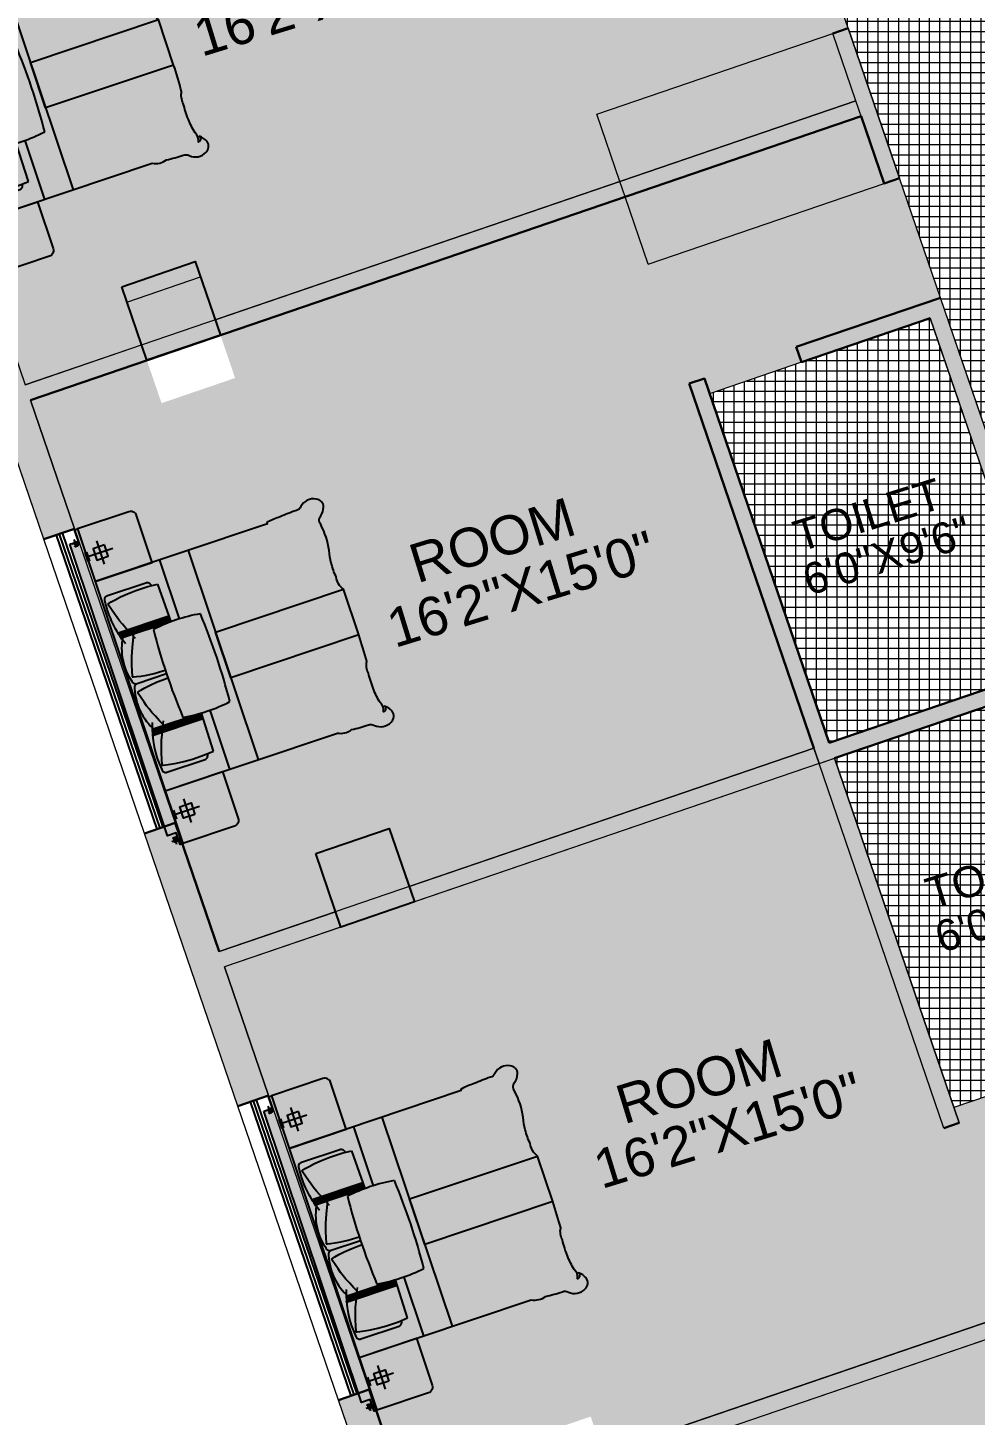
# Model space of a CAD drawing. Header units: inches. Extents: x -13956017 to 293115509, y -946740 to -305538.
# Drawn here: x 1214037.1 to 1214329.5, y -917549.4 to -917120.9 of the extents above; entities that cross this region are included whole.
import ezdxf

# ---------------------------------------------------------------- set-up
doc = ezdxf.new("R2010")
doc.units = ezdxf.units.IN
doc.header["$LTSCALE"] = 6
for name, color, linetype, lineweight in [('column', 240, 'Continuous', 25), ('fixtures', 135, 'Continuous', 13), ('floor hatch', 135, 'Continuous', 13), ('W', 250, 'Continuous', 5), ('wall', 7, 'Continuous', 30)]:
    doc.layers.add(name, color=color, linetype=linetype, lineweight=lineweight)
for name, color, linetype in [('FURNITURE', 7, 'Continuous'), ('WAL', 7, 'Continuous'), ('WID', 4, 'Continuous')]:
    doc.layers.add(name, color=color, linetype=linetype)
doc.styles.add('ARI', font='arial.ttf')
pattern_1 = [(0, (225125.152, -30674.727), (0, 3.175), []), (90, (225125.152, -30674.727), (-3.175, 2e-16), [])]

# ---------------------------------------------------------------- blocks, each defined once
blk = doc.blocks.new('-reading lamp')
at = {"layer": 'FURNITURE', "color": 8}
for p, q in [((-227, 0), (0, 0)), ((-121, 103), (-121, -103))]:
    blk.add_line(p, q, dxfattribs=at)
at = {"layer": 'FURNITURE'}
for p, q in [((-13, 39), (-13, -39)), ((0, 39), (0, -39))]:
    blk.add_line(p, q, dxfattribs=at)
blk.add_lwpolyline([(-171, -50), (-71, -50), (-71, 50), (-171, 50)], close=True, dxfattribs=at)
blk = doc.blocks.new('-LUCIFER_STRIPLIGHT')
at = {"color": 8}
for p, q in [((12, 20), (-11, 20)), ((-7, 28), (-7, 12)), ((-5, 7), (-5, 33)), ((-5, 7), (7, -5)), ((13, 13), (13, 27)), ((20, 28), (20, 51)), ((20, 12), (20, -11)), ((27, 13), (27, 27)), ((28, 20), (51, 20)), ((33, -5), (7, -5)), ((12, -7), (28, -7))]:
    blk.add_line(p, q, dxfattribs=at)
for p, q in [((-7, 33), (-7, 28)), ((-7, 33), (-6, 33)), ((-7, 33), (-1, 33)), ((-6, 28), (-7, 28)), ((-7, 12), (-7, 7)), ((-6, 12), (-7, 12)), ((-7, 7), (7, -7)), ((-6, 28), (-6, 12)), ((-1, 33), (-1, 10)), ((-1, 10), (10, -1)), ((29, 21), (29, 20)), ((29, 19), (29, 20)), ((7, -7), (12, -7)), ((10, -1), (33, -1)), ((12, -7), (12, -6)), ((28, -6), (12, -6)), ((28, -7), (28, -6)), ((28, -7), (33, -7)), ((33, -1), (33, -7))]:
    blk.add_line(p, q)
at = {"color": 1}
for p, q in [((13, 27), (-1, 27)), ((13, 13), (-1, 13)), ((13, 13), (13, -1)), ((25, 29), (15, 29)), ((27, 13), (27, -1)), ((29, 15), (29, 25))]:
    blk.add_line(p, q, dxfattribs=at)
blk.add_circle((20, 20), 12.5)
at = {"color": 8}
for radius in [1.72, 1.21]:
    blk.add_circle((20, 20), radius, dxfattribs=at)
at = {"color": 1}
for centre, start, end in [((15, 27), 90, 170.5743), ((25, 27), 9.4257, 90), ((27, 25), 0, 80.5743), ((27, 15), 279.4257, 0)]:
    blk.add_arc(centre, 2.01, start, end, dxfattribs=at)
blk = doc.blocks.new('A$C296918F2')
at = {"ltscale": 5, "true_color": 0xffffff}
h = blk.add_hatch(color=7, dxfattribs=at)
h.dxf.hatch_style = 1
h.paths.add_polyline_path([(271, -1178), (171, -1178), (171, -1078), (271, -1078)], flags=16)
edge = h.paths.add_edge_path(flags=16)
edge.add_line((221, -1025), (221, -1232))
edge = h.paths.add_edge_path(flags=16)
edge.add_line((327, -1128), (100, -1128))
edge = h.paths.add_edge_path(flags=16)
edge.add_line((100, -1089), (100, -1168))
edge = h.paths.add_edge_path(flags=16)
edge.add_line((113, -1089), (113, -1168))
edge = h.paths.add_edge_path(flags=17)
edge.add_line((48, -1341), (48, -1364))
edge = h.paths.add_edge_path(flags=17)
edge.add_line((40, -1333), (17, -1333))
edge = h.paths.add_edge_path(flags=17)
edge.add_line((48, -1325), (48, -1303))
edge = h.paths.add_edge_path(flags=17)
edge.add_line((56, -1333), (78, -1333))
edge = h.paths.add_edge_path(flags=17)
edge.add_arc((48, -1333), 12.5, 0, 360)
edge = h.paths.add_edge_path(flags=17)
edge.add_line((55, -1326), (55, -1312))
edge = h.paths.add_edge_path(flags=16)
edge.add_line((60, -1309), (72, -1321))
edge = h.paths.add_edge_path(flags=17)
edge.add_line((40, -1326), (40, -1312))
edge = h.paths.add_edge_path(flags=17)
edge.add_line((60, -1306), (75, -1321))
edge = h.paths.add_edge_path(flags=17)
edge.add_line((58, -1312), (69, -1323))
edge = h.paths.add_edge_path(flags=17)
edge.add_line((60, -1309), (35, -1309))
edge = h.paths.add_edge_path(flags=17)
edge.add_line((40, -1306), (56, -1306))
edge = h.paths.add_edge_path(flags=17)
edge.add_line((56, -1306), (60, -1306))
edge = h.paths.add_edge_path(flags=17)
edge.add_line((35, -1306), (40, -1306))
edge = h.paths.add_edge_path(flags=17)
edge.add_line((40, -1307), (56, -1307))
edge = h.paths.add_edge_path(flags=17)
edge.add_line((56, -1307), (56, -1306))
edge = h.paths.add_edge_path(flags=16)
edge.add_line((35, -1306), (35, -1307))
edge = h.paths.add_edge_path(flags=17)
edge.add_line((40, -1307), (40, -1306))
edge = h.paths.add_edge_path(flags=17)
edge.add_line((35, -1306), (35, -1312))
edge = h.paths.add_edge_path(flags=17)
edge.add_line((35, -1312), (58, -1312))
edge = h.paths.add_edge_path(flags=16)
edge.add_line((55, -1340), (40, -1340))
edge = h.paths.add_edge_path(flags=17)
edge.add_line((55, -1340), (69, -1340))
edge = h.paths.add_edge_path(flags=16)
edge.add_line((55, -1326), (40, -1326))
edge = h.paths.add_edge_path(flags=17)
edge.add_line((55, -1326), (69, -1326))
edge = h.paths.add_edge_path(flags=16)
edge.add_arc((53, -1340), 2.01, 270, 350.5743)
edge = h.paths.add_edge_path(flags=16)
edge.add_line((49, -1342), (48, -1342))
edge = h.paths.add_edge_path(flags=16)
edge.add_line((46, -1342), (48, -1342))
edge = h.paths.add_edge_path(flags=17)
edge.add_line((72, -1346), (72, -1321))
edge = h.paths.add_edge_path(flags=16)
edge.add_arc((48, -1333), 1.72, 0, 360)
edge = h.paths.add_edge_path(flags=16)
edge.add_arc((48, -1333), 1.21, 0, 360)
edge = h.paths.add_edge_path(flags=16)
edge.add_line((53, -1342), (42, -1342))
edge = h.paths.add_edge_path(flags=16)
edge.add_arc((42, -1340), 2.01, 189.4257, 270)
edge = h.paths.add_edge_path(flags=16)
edge.add_arc((41, -1338), 2.01, 180, 260.5743)
edge = h.paths.add_edge_path(flags=16)
edge.add_arc((41, -1328), 2.01, 99.4257, 180)
edge = h.paths.add_edge_path(flags=16)
edge.add_line((39, -1338), (39, -1328))
edge = h.paths.add_edge_path(flags=17)
edge.add_line((75, -1325), (75, -1341))
edge = h.paths.add_edge_path(flags=17)
edge.add_line((75, -1341), (75, -1346))
edge = h.paths.add_edge_path(flags=17)
edge.add_line((75, -1321), (75, -1325))
edge = h.paths.add_edge_path(flags=17)
edge.add_line((75, -1341), (74, -1341))
edge = h.paths.add_edge_path(flags=17)
edge.add_line((75, -1325), (74, -1325))
edge = h.paths.add_edge_path(flags=17)
edge.add_line((74, -1341), (74, -1325))
edge = h.paths.add_edge_path(flags=17)
edge.add_line((69, -1346), (75, -1346))
edge = h.paths.add_edge_path(flags=17)
edge.add_line((69, -1323), (69, -1346))
edge = h.paths.add_edge_path(flags=17)
edge.add_line((48, 1277), (48, 1300))
edge = h.paths.add_edge_path(flags=16)
edge.add_line((40, 1269), (17, 1269))
edge = h.paths.add_edge_path(flags=16)
edge.add_line((48, 1261), (48, 1238))
edge = h.paths.add_edge_path(flags=16)
edge.add_line((56, 1269), (78, 1269))
edge = h.paths.add_edge_path(flags=16)
edge.add_arc((48, 1269), 12.5, 0, 360)
edge = h.paths.add_edge_path(flags=16)
edge.add_line((55, 1262), (55, 1248))
edge = h.paths.add_edge_path(flags=0)
edge.add_line((60, 1245), (72, 1256))
edge = h.paths.add_edge_path(flags=16)
edge.add_line((40, 1262), (40, 1248))
edge = h.paths.add_edge_path(flags=16)
edge.add_line((60, 1242), (75, 1256))
edge = h.paths.add_edge_path(flags=16)
edge.add_line((58, 1248), (69, 1259))
edge = h.paths.add_edge_path(flags=16)
edge.add_line((60, 1245), (35, 1245))
edge = h.paths.add_edge_path(flags=16)
edge.add_line((40, 1242), (56, 1242))
edge = h.paths.add_edge_path(flags=16)
edge.add_line((56, 1242), (60, 1242))
edge = h.paths.add_edge_path(flags=16)
edge.add_line((35, 1242), (40, 1242))
edge = h.paths.add_edge_path(flags=16)
edge.add_line((40, 1243), (56, 1243))
edge = h.paths.add_edge_path(flags=16)
edge.add_line((56, 1243), (56, 1242))
edge = h.paths.add_edge_path(flags=16)
edge.add_line((35, 1242), (35, 1243))
edge = h.paths.add_edge_path(flags=16)
edge.add_line((40, 1243), (40, 1242))
edge = h.paths.add_edge_path(flags=16)
edge.add_line((35, 1242), (35, 1248))
edge = h.paths.add_edge_path(flags=16)
edge.add_line((35, 1248), (58, 1248))
edge = h.paths.add_edge_path(flags=0)
edge.add_line((55, 1276), (40, 1276))
edge = h.paths.add_edge_path(flags=17)
edge.add_line((55, 1276), (69, 1276))
edge = h.paths.add_edge_path(flags=0)
edge.add_line((55, 1262), (40, 1262))
edge = h.paths.add_edge_path(flags=16)
edge.add_line((55, 1262), (69, 1262))
edge = h.paths.add_edge_path(flags=0)
edge.add_arc((53, 1276), 2.01, 9.4257, 90)
edge = h.paths.add_edge_path(flags=0)
edge.add_line((49, 1278), (48, 1278))
edge = h.paths.add_edge_path(flags=0)
edge.add_line((46, 1278), (48, 1278))
edge = h.paths.add_edge_path(flags=17)
edge.add_line((72, 1282), (72, 1256))
edge = h.paths.add_edge_path(flags=16)
edge.add_arc((48, 1269), 1.72, 0, 360)
edge = h.paths.add_edge_path(flags=0)
edge.add_arc((48, 1269), 1.21, 0, 360)
edge = h.paths.add_edge_path(flags=0)
edge.add_line((53, 1278), (42, 1278))
edge = h.paths.add_edge_path(flags=0)
edge.add_arc((42, 1276), 2.01, 90, 170.5743)
edge = h.paths.add_edge_path(flags=0)
edge.add_arc((41, 1274), 2.01, 99.4257, 180)
edge = h.paths.add_edge_path(flags=0)
edge.add_arc((41, 1264), 2.01, 180, 260.5743)
edge = h.paths.add_edge_path(flags=0)
edge.add_line((39, 1274), (39, 1264))
edge = h.paths.add_edge_path(flags=16)
edge.add_line((75, 1261), (75, 1277))
edge = h.paths.add_edge_path(flags=17)
edge.add_line((75, 1277), (75, 1282))
edge = h.paths.add_edge_path(flags=16)
edge.add_line((75, 1256), (75, 1261))
edge = h.paths.add_edge_path(flags=17)
edge.add_line((75, 1277), (74, 1277))
edge = h.paths.add_edge_path(flags=16)
edge.add_line((75, 1261), (74, 1261))
edge = h.paths.add_edge_path(flags=17)
edge.add_line((74, 1277), (74, 1261))
edge = h.paths.add_edge_path(flags=17)
edge.add_line((69, 1282), (75, 1282))
edge = h.paths.add_edge_path(flags=16)
edge.add_line((69, 1259), (69, 1282))
edge = h.paths.add_edge_path(flags=17)
edge.add_line((550, -1374), (100, -1374))
edge.add_line((100, -1374), (100, -914))
edge.add_line((100, -914), (600, -914))
edge.add_line((600, -914), (600, -1324))
edge.add_arc((550, -1324), 50, 270, 360, ccw=False)
edge = h.paths.add_edge_path(flags=17)
edge.add_line((550, 1374), (100, 1374))
edge.add_line((100, 1374), (100, 914))
edge.add_line((100, 914), (600, 914))
edge.add_line((600, 914), (600, 1324))
edge.add_arc((550, 1324), 50, 0, 90)
h.paths.add_polyline_path([(271, 1178), (171, 1178), (171, 1078), (271, 1078)], flags=16)
edge = h.paths.add_edge_path(flags=16)
edge.add_line((221, 1025), (221, 1232))
edge = h.paths.add_edge_path(flags=17)
edge.add_line((327, 1128), (100, 1128))
edge = h.paths.add_edge_path(flags=17)
edge.add_line((100, 1089), (100, 1168))
edge = h.paths.add_edge_path(flags=16)
edge.add_line((113, 1089), (113, 1168))
h.paths.add_polyline_path([(2030, -199), (912, -199), (912, 199), (2030, 199)])
h.paths.add_polyline_path([(418, 0), (161, 0)], flags=16)
edge = h.paths.add_edge_path(flags=16)
edge.add_line((418, 0), (161, 0))
edge.add_arc((160, 32), 31.9, 180.2661, 271.5083, ccw=False)
edge.add_arc((600, 163), 490, 149.9273, 195.554, ccw=False)
edge = h.paths.add_edge_path(flags=16)
edge.add_line((418, 0), (161, 0))
edge.add_arc((161, -33), 32.8, 90, 180)
edge.add_arc((598, -164), 487, 164.4069, 210.15)
edge = h.paths.add_edge_path(flags=16)
edge.add_arc((600, 163), 490, 149.9273, 195.554, ccw=False)
edge.add_arc((600, 163), 490, 149.9273, 195.554)
edge = h.paths.add_edge_path(flags=0)
edge.add_arc((160, 32), 31.9, 180.2661, 271.5083)
edge.add_arc((160, 32), 31.9, 180.2661, 271.5083)
edge = h.paths.add_edge_path(flags=16)
edge.add_arc((598, -164), 487, 164.4069, 210.15)
edge.add_arc((598, -164), 487, 164.4069, 210.15, ccw=False)
edge = h.paths.add_edge_path(flags=0)
edge.add_arc((161, -33), 32.8, 90, 180)
edge.add_arc((161, -33), 32.8, 90, 180)
edge = h.paths.add_edge_path()
edge.add_line((0, 1274), (75, 1274))
edge.add_line((75, 1274), (75, 1374))
edge.add_line((75, 1374), (100, 1374))
edge.add_line((100, 1374), (100, -1374))
edge.add_line((100, -1374), (75, -1374))
edge.add_line((75, -1374), (75, -1274))
edge.add_line((75, -1274), (0, -1274))
edge.add_line((0, -1274), (0, 1274))
edge.add_line((588, -449), (145, -449))
edge.add_line((588, -399), (158, -399))
edge.add_line((588, 449), (145, 449))
edge.add_line((588, 399), (158, 399))
edge.add_line((398, -35), (418, -35))
edge.add_line((323, -38), (398, -35))
edge.add_line((260, -45), (323, -38))
edge.add_line((210, -52), (260, -45))
edge.add_line((174, -60), (210, -52))
edge.add_line((150, -65), (174, -60))
edge.add_line((141, -68), (150, -65))
edge.add_line((155, -119), (141, -68))
edge.add_line((167, -161), (155, -119))
edge.add_line((178, -197), (167, -161))
edge.add_line((189, -229), (178, -197))
edge.add_line((202, -263), (189, -229))
edge.add_line((219, -302), (202, -263))
edge.add_line((240, -350), (219, -302))
edge.add_line((268, -412), (240, -350))
edge.add_line((583, -730), (588, -399))
edge.add_line((502, -736), (583, -730))
edge.add_line((398, -737), (502, -736))
edge.add_line((323, -733), (398, -737))
edge.add_line((260, -727), (323, -733))
edge.add_line((210, -719), (260, -727))
edge.add_line((174, -712), (210, -719))
edge.add_line((150, -706), (174, -712))
edge.add_line((141, -704), (150, -706))
edge.add_arc((985, -643), 862, 159.7307, 186.4278)
edge.add_arc((161, -739), 32.8, 180, 270)
edge.add_line((161, -772), (495, -772))
edge.add_arc((495, -739), 32.8, 270, 360)
edge.add_line((528, -739), (528, -734))
edge.add_line((155, -653), (141, -704))
edge.add_line((167, -610), (155, -653))
edge.add_line((178, -574), (167, -610))
edge.add_line((189, -541), (178, -574))
edge.add_line((202, -507), (189, -541))
edge.add_line((219, -468), (202, -507))
edge.add_line((240, -420), (219, -468))
edge.add_line((268, -359), (240, -420))
edge.add_line((912, 914), (912, -914))
edge.add_line((662, -399), (662, -914))
edge.add_line((662, 914), (662, 399))
edge.add_arc((637, -993), 1392, 81.5398, 98.4602)
edge.add_arc((637, 993), 1392, 261.5398, 278.4602)
edge.add_arc((-4460, 0), 5316, 355.8592, 364.1408)
edge.add_arc((5734, 0), 5316, 175.8592, 184.1408)
edge.add_line((398, 34), (418, 34))
edge.add_line((323, 37), (398, 34))
edge.add_line((260, 44), (323, 37))
edge.add_line((210, 51), (260, 44))
edge.add_line((174, 59), (210, 51))
edge.add_line((150, 64), (174, 59))
edge.add_line((141, 67), (150, 64))
edge.add_line((155, 118), (141, 67))
edge.add_line((167, 161), (155, 118))
edge.add_line((178, 197), (167, 161))
edge.add_line((189, 229), (178, 197))
edge.add_line((202, 263), (189, 229))
edge.add_line((219, 302), (202, 263))
edge.add_line((240, 350), (219, 302))
edge.add_line((268, 412), (240, 350))
edge.add_line((583, 730), (588, 399))
edge.add_line((502, 736), (583, 730))
edge.add_line((398, 737), (502, 736))
edge.add_line((323, 733), (398, 737))
edge.add_line((260, 727), (323, 733))
edge.add_line((210, 719), (260, 727))
edge.add_line((174, 712), (210, 719))
edge.add_line((150, 706), (174, 712))
edge.add_line((141, 704), (150, 706))
edge.add_arc((985, 643), 862, 173.5722, 200.2693, ccw=False)
edge.add_arc((161, 739), 32.8, 90, 180, ccw=False)
edge.add_line((161, 772), (495, 772))
edge.add_arc((495, 739), 32.8, 0, 90, ccw=False)
edge.add_line((528, 739), (528, 734))
edge.add_line((155, 653), (141, 704))
edge.add_line((167, 610), (155, 653))
edge.add_line((178, 574), (167, 610))
edge.add_line((189, 541), (178, 574))
edge.add_line((202, 507), (189, 541))
edge.add_line((219, 468), (202, 507))
edge.add_line((240, 420), (219, 468))
edge.add_line((268, 359), (240, 420))
h = blk.add_hatch(color=7, dxfattribs=at)
h.dxf.hatch_style = 1
h.paths.add_polyline_path([(0, -1274), (75, -1274), (75, -1374), (100, -1374), (100, 1374), (75, 1374), (75, 1274), (75, 1261), (75, 1256), (60, 1242), (56, 1242), (40, 1242), (35, 1242), (35, 1243), (35, 1248), (40, 1248), (40, 1259, -0.245927), (35, 1269, -0.095639), (36, 1274), (0, 1274)])
h.paths.add_polyline_path([(40, 1242), (35, 1242), (35, 1243), (35, 1248), (40, 1248), (40, 1259, -0.245927), (35, 1269, -0.742678), (58, 1276), (69, 1276), (69, 1282), (75, 1282), (75, 1277), (75, 1261), (75, 1256), (60, 1242), (56, 1242)], flags=16)
h.paths.add_polyline_path([(40, 1276, -0.366811), (42, 1278), (53, 1278, -0.366811), (55, 1276)], flags=0)
h.paths.add_polyline_path([(46, 1269, -1), (49, 1269, -1)], flags=0)
h.paths.add_polyline_path([(46, 1269, -1), (49, 1269, -1)], flags=0)
h.paths.add_polyline_path([(56, -1306), (56, -1307), (48, -1307), (48, -1309), (60, -1309), (72, -1321), (72, -1333), (74, -1333), (74, -1325), (75, -1325), (75, -1321), (60, -1306)], flags=17)
h = blk.add_hatch(color=7, dxfattribs=at)
h.dxf.hatch_style = 1
edge = h.paths.add_edge_path()
edge.add_line((100, 914), (100, -914))
edge.add_line((100, -914), (1603, -914))
edge.add_line((1603, -914), (1662, -932))
edge.add_line((1662, -932), (1724, -925))
edge.add_line((1724, -925), (1867, -932))
edge.add_line((1867, -932), (1893, -937))
edge.add_line((1893, -937), (1957, -978))
edge.add_line((1957, -978), (2005, -984))
edge.add_line((2005, -984), (2054, -970))
edge.add_line((2054, -970), (2081, -949))
edge.add_line((2081, -949), (2094, -916))
edge.add_line((2094, -916), (2091, -887))
edge.add_line((2091, -887), (2045, -827))
edge.add_line((2045, -827), (2045, -854))
edge.add_line((2045, -854), (2022, -870))
edge.add_line((2022, -870), (2031, -829))
edge.add_line((2031, -829), (2019, -788))
edge.add_line((2019, -788), (2003, -665))
edge.add_line((2003, -665), (2005, -475))
edge.add_line((2005, -475), (2023, -427))
edge.add_line((2023, -427), (2030, 199))
edge.add_line((2030, 199), (2006, 255))
edge.add_line((2006, 255), (2003, 437))
edge.add_line((2003, 437), (2031, 662))
edge.add_line((2031, 662), (2019, 782))
edge.add_line((2019, 782), (2027, 819))
edge.add_line((2027, 819), (2091, 897))
edge.add_line((2091, 897), (2094, 917))
edge.add_arc((2013, 912), 81.2, 4.0471, 85.1643)
edge.add_arc((1997, 876), 119, 78.7256, 109.6321)
edge.add_arc((2094, 706), 313, 115.7719, 129.6792)
edge.add_line((1893, 947), (1867, 942))
edge.add_line((1867, 942), (1611, 927))
edge.add_line((1611, 927), (1603, 919))
edge.add_line((1603, 919), (1603, 914))
edge.add_line((1603, 914), (100, 914))
at = {"layer": 'FURNITURE', "extrusion": (-1.80093e-07, -1e-16, 1)}
h = blk.add_hatch(dxfattribs=at)
h.set_pattern_fill('ANSI31', color=8, scale=5, angle=-135, style=0)
h.set_pattern_definition([(270, (-4977075.929, 2662261.056), (-15.875, -5e-15), [])])
h.paths.add_polyline_path([(587, 449), (588, 399), (250, 399), (240, 420), (227, 449)])
edge = h.paths.add_edge_path()
edge.add_ellipse((985, 643), major_axis=(-219, 834), ratio=1, start_angle=88.2417, end_angle=91.6774, ccw=False)
edge.add_line((145, 449), (227, 449))
edge.add_line((227, 449), (240, 420))
edge.add_line((240, 420), (250, 399))
edge.add_line((250, 399), (158, 399))
h = blk.add_hatch(dxfattribs=at)
h.set_pattern_fill('ANSI31', color=8, scale=5, angle=-135, style=0)
h.set_pattern_definition([(90, (-4977075.929, 2663063.028), (-15.875, 7e-16), [])])
h.paths.add_polyline_path([(227, -449), (587, -449), (588, -399), (250, -399), (240, -420)])
edge = h.paths.add_edge_path()
edge.add_line((145, -449), (227, -449))
edge.add_line((227, -449), (240, -420))
edge.add_line((240, -420), (250, -399))
edge.add_line((250, -399), (158, -399))
edge.add_ellipse((985, -643), major_axis=(219, 834), ratio=1, start_angle=88.3226, end_angle=91.7583)
at = {"layer": 'FURNITURE', "color": 8, "ltscale": 200, "extrusion": (-1.80093e-07, -1e-16, 1)}
for p, q in [((662, 914, 0), (662, 399, 0)), ((912, 914, 0), (912, -914, 0)), ((588, 449, 0), (145, 449, 0)), ((588, 399, 0), (158, 399, 0)), ((588, -449, 0), (145, -449, 0)), ((588, -399, 0), (158, -399, 0)), ((662, -399, 0), (662, -914, 0))]:
    blk.add_line(p, q, dxfattribs=at)
at = {"layer": 'FURNITURE', "ltscale": 200, "extrusion": (-1.80093e-07, -1e-16, 1)}
for p, q in [((141, 704, 0), (150, 706, 0)), ((155, 653, 0), (141, 704, 0)), ((150, 706, 0), (174, 712, 0)), ((174, 712, 0), (210, 719, 0)), ((210, 719, 0), (260, 727, 0)), ((260, 727, 0), (323, 733, 0)), ((323, 733, 0), (398, 737, 0)), ((398, 737, 0), (502, 736, 0)), ((502, 736, 0), (583, 730, 0)), ((167, 610, 0), (155, 653, 0)), ((178, 574, 0), (167, 610, 0)), ((189, 541, 0), (178, 574, 0)), ((202, 507, 0), (189, 541, 0)), ((219, 468, 0), (202, 507, 0)), ((240, 420, 0), (219, 468, 0)), ((240, 350, 0), (219, 302, 0)), ((268, 359, 0), (240, 420, 0)), ((268, 412, 0), (240, 350, 0)), ((202, 263, 0), (189, 229, 0)), ((219, 302, 0), (202, 263, 0)), ((155, 118, 0), (141, 67, 0)), ((167, 161, 0), (155, 118, 0)), ((178, 197, 0), (167, 161, 0)), ((189, 229, 0), (178, 197, 0)), ((141, 67, 0), (150, 64, 0)), ((150, 64, 0), (174, 59, 0)), ((174, 59, 0), (210, 51, 0)), ((210, 51, 0), (260, 44, 0)), ((260, 44, 0), (323, 37, 0)), ((323, 37, 0), (398, 34, 0)), ((398, 34, 0), (418, 34, 0)), ((141, -68, 0), (150, -65, 0)), ((155, -119, 0), (141, -68, 0)), ((150, -65, 0), (174, -60, 0)), ((174, -60, 0), (210, -52, 0)), ((210, -52, 0), (260, -45, 0)), ((260, -45, 0), (323, -38, 0)), ((323, -38, 0), (398, -35, 0)), ((398, -35, 0), (418, -35, 0)), ((167, -161, 0), (155, -119, 0)), ((178, -197, 0), (167, -161, 0)), ((189, -229, 0), (178, -197, 0)), ((202, -263, 0), (189, -229, 0)), ((219, -302, 0), (202, -263, 0)), ((240, -350, 0), (219, -302, 0)), ((240, -420, 0), (219, -468, 0)), ((268, -412, 0), (240, -350, 0)), ((268, -359, 0), (240, -420, 0)), ((178, -574, 0), (167, -610, 0)), ((189, -541, 0), (178, -574, 0)), ((202, -507, 0), (189, -541, 0)), ((219, -468, 0), (202, -507, 0)), ((155, -653, 0), (141, -704, 0)), ((167, -610, 0), (155, -653, 0)), ((141, -704, 0), (150, -706, 0)), ((150, -706, 0), (174, -712, 0)), ((174, -712, 0), (210, -719, 0)), ((210, -719, 0), (260, -727, 0)), ((260, -727, 0), (323, -733, 0)), ((323, -733, 0), (398, -737, 0)), ((398, -737, 0), (502, -736, 0)), ((502, -736, 0), (583, -730, 0))]:
    blk.add_line(p, q, dxfattribs=at)
at = {"layer": 'FURNITURE'}
blk.add_lwpolyline([(0, 1274), (75, 1274), (75, 1374), (100, 1374), (100, -1374), (75, -1374), (75, -1274), (0, -1274), (0, 1274)], dxfattribs=at)
at = {"layer": 'FURNITURE', "extrusion": (-1.80093e-07, -1e-16, 1), "elevation": 0}
for points in [[(550, 1374), (100, 1374), (100, 914), (600, 914), (600, 1324, 0.414214)], [(550, -1374), (100, -1374), (100, -914), (600, -914), (600, -1324, -0.414214)]]:
    blk.add_lwpolyline(points, format="xyb", close=True, dxfattribs=at)
at = {"layer": 'FURNITURE', "ltscale": 200, "extrusion": (-1.80093e-07, -1e-16, 1), "elevation": 0}
for points in [[(100, -914), (1603, -914, 0.216938), (1724, -925, 0.026504), (1868, -932, -0.211134), (1914, -951, 0.329446), (2054, -970, 0.37589), (2091, -887, 0.123892), (2045, -827, -0.521995), (2022, -870, 0.253975), (2019, -788, -0.044393), (2003, -665, -0.041039), (2005, -526, -0.177463), (2023, -427, 0.009086), (2030, -199), (2030, 199, -0.983812), (2030, 199, -0.197743), (2005, 316, -0.046791), (2003, 437, -0.052911), (2019, 541, 0.09142), (2022, 767, -0.342539), (2045, 837, 0.123892), (2091, 897, 0.37589), (2054, 980, 0.329446), (1914, 961, -0.211134), (1868, 942, 0.026504), (1724, 935, 0.041557), (1614, 927, 0.750517), (1605, 914), (100, 914), (100, -914)], [(176, 344, -0.117018), (128, 739, -0.414214), (161, 772), (495, 772, -0.414214), (528, 739), (528, 734)], [(418, 0), (161, 0, -0.420578), (128, 32, -0.201756), (176, 408)], [(418, 0), (161, 0, 0.414214), (128, -33, 0.202285), (176, -408)], [(176, -344, 0.117018), (128, -739, 0.414214), (161, -772), (495, -772, 0.414214), (528, -739), (528, -734)]]:
    blk.add_lwpolyline(points, format="xyb", dxfattribs=at)
for points in [[(583, 730), (588, 399)], [(583, -730), (588, -399)]]:
    blk.add_lwpolyline(points, dxfattribs=at)
at = {"layer": 'FURNITURE', "color": 8, "ltscale": 200, "extrusion": (-1.80093e-07, -1e-16, 1), "elevation": 0}
blk.add_lwpolyline([(2030, -199), (912, -199), (912, 199), (2030, 199)], dxfattribs=at)
at = {"layer": 'FURNITURE', "ltscale": 200, "extrusion": (-1.80093e-07, -1e-16, 1)}
for centre, radius, start, end in [((5734, 0, 0), 5316, 175.8592, 184.1408), ((637, -993, 0), 1392, 81.5398, 98.4602), ((-4460, 0, 0), 5316, 355.8592, 4.1408), ((637, 993, 0), 1392, 261.5398, 278.4602)]:
    blk.add_arc(centre, radius, start, end, dxfattribs=at)
at = {"layer": 'FURNITURE', "rotation": 90.00000000000001}
blk.add_blockref('-LUCIFER_STRIPLIGHT', (68, 1249, 0), dxfattribs=at)
at = {"layer": 'FURNITURE', "extrusion": (-1.80093e-07, -1e-16, 1), "rotation": 180}
blk.add_blockref('-reading lamp', (100, 1128, 0), dxfattribs=at)
at = {"layer": 'FURNITURE', "extrusion": (-1.80093e-07, 1e-16, 1), "xscale": -1}
blk.add_blockref('-reading lamp', (100, -1128, 0), dxfattribs=at)
at = {"layer": 'FURNITURE', "xscale": -1, "rotation": 90}
blk.add_blockref('-LUCIFER_STRIPLIGHT', (68, -1313, 0), dxfattribs=at)

msp = doc.modelspace()

# ---------------------------------------------------------------- hatches: boundary and pattern name
at = {"layer": 'column', "ltscale": 10}
h = msp.add_hatch(color=256, dxfattribs=at)
h.dxf.hatch_style = 1
h.paths.add_polyline_path([(1214066.06, -917200.86), (1214088.77, -917193.09), (1214096.54, -917215.79), (1214073.83, -917223.56)])
h = msp.add_hatch(color=256, dxfattribs=at)
h.dxf.hatch_style = 1
h.paths.add_polyline_path([(1214125.95, -917375.89), (1214148.66, -917368.13), (1214156.42, -917390.83), (1214133.72, -917398.6)])
at = {"layer": 'fixtures', "ltscale": 5}
h = msp.add_hatch(dxfattribs=at)
h.set_pattern_fill('NET', color=254)
h.set_pattern_definition(pattern_1)
h.paths.add_polyline_path([(1214247.53, -917233.89), (1214315.65, -917210.59), (1214352.55, -917318.45), (1214284.43, -917341.75)])
h = msp.add_hatch(dxfattribs=at)
h.set_pattern_fill('NET', color=254)
h.set_pattern_definition(pattern_1)
h.paths.add_polyline_path([(1214322.95, -917454.35), (1214391.07, -917431.04), (1214354.17, -917323.18), (1214286.05, -917346.49)])
at = {"layer": 'floor hatch', "ltscale": 5}
h = msp.add_hatch(dxfattribs=at)
h.set_pattern_fill('NET', color=9, angle=90)
h.set_pattern_definition([(90, (225125.152, -30674.727), (-3.175, 2e-16), []), (180, (225125.152, -30674.727), (-4e-16, -3.175), [])])
h.paths.add_polyline_path([(1214176, -916786.98), (1214232.77, -916767.56), (1214477.82, -917483.8), (1214890.51, -917342.6), (1215231.92, -916766.37), (1215202.82, -916733.76), (1215290.08, -916809.46), (1214793.56, -917647.48), (1214665.09, -917602.57), (1214549.91, -917641.98), (1214543.76, -917624), (1214521.05, -917631.77), (1214527.2, -917649.75), (1214477.06, -917666.91)])
at = {"layer": 'W', "ltscale": 10}
h = msp.add_hatch(color=256, dxfattribs=at)
h.dxf.hatch_style = 1
h.paths.add_polyline_path([(1214469.08, -917458.25), (1214473.81, -917456.63), (1214480.94, -917477.45), (1214583.12, -917442.49), (1214584.74, -917447.22), (1214477.82, -917483.8)])
h.paths.add_polyline_path([(1214459.57, -917415), (1214499.31, -917401.41), (1214500.93, -917406.14), (1214456.46, -917421.35), (1214375.53, -917184.81), (1214420, -917169.6), (1214421.62, -917174.33), (1214382.46, -917187.73), (1214418.78, -917295.79), (1214486.91, -917272.48), (1214448.38, -917159.89), (1214453.12, -917158.27), (1214493.26, -917275.59), (1214420.4, -917300.52)])
h.paths.add_polyline_path([(1214488.52, -917277.21), (1214493.26, -917275.59), (1214534.04, -917394.81), (1214529.31, -917396.43)])
h.paths.add_polyline_path([(1214722.62, -917346.67), (1214727.35, -917345.05), (1214743.69, -917392.84), (1214607.45, -917439.45), (1214605.83, -917434.72), (1214737.34, -917389.72)])
h.paths.add_polyline_path([(1214216.31, -917565.87), (1214414.06, -917498.22), (1214420.93, -917519.12), (1214425.91, -917517.41), (1214410.05, -917471.06), (1214405.32, -917472.67), (1214412.44, -917493.49), (1214214.69, -917561.14)])
h.paths.add_polyline_path([(1214354.17, -917323.18), (1214358.9, -917321.56), (1214397.42, -917434.15), (1214352.95, -917449.37), (1214351.34, -917444.64), (1214391.07, -917431.04)])
h.paths.add_polyline_path([(1214281.32, -917348.1), (1214286.05, -917346.48), (1214324.57, -917459.08), (1214319.84, -917460.7)])
h.paths.add_polyline_path([(1214154.81, -917386.1), (1214279.7, -917343.37), (1214281.32, -917348.1), (1214156.42, -917390.83)])
h.paths.add_polyline_path([(1214275.91, -917224.18), (1214315.65, -917210.58), (1214352.55, -917318.45), (1214284.43, -917341.75), (1214245.91, -917229.16), (1214241.18, -917230.78), (1214281.32, -917348.1), (1214354.17, -917323.18), (1214358.87, -917321.47), (1214318.76, -917204.24), (1214274.29, -917219.45)])
h.paths.add_polyline_path([(1214360.95, -917580.86), (1214365.68, -917579.24), (1214404.2, -917691.83), (1214527.2, -917649.75), (1214528.82, -917654.48), (1214276.2, -917740.91), (1214274.58, -917736.18), (1214399.47, -917693.45)])
h.paths.add_polyline_path([(1214395.68, -917574.26), (1214435.42, -917560.66), (1214472.33, -917668.52), (1214477.06, -917666.91), (1214438.53, -917554.31), (1214394.07, -917569.53)])
h.paths.add_polyline_path([(1214549.91, -917641.98), (1214665.09, -917602.57), (1214672.97, -917605.34), (1214672.01, -917610.3), (1214665.08, -917607.87), (1214551.53, -917646.71)])
h.paths.add_polyline_path([(1214615.57, -917707.69), (1214620.48, -917708.64), (1214585.97, -917886.9), (1214581.06, -917885.95)])
h.paths.add_polyline_path([(1214709.21, -917623.34), (1214710.17, -917618.38), (1214754.39, -917633.75), (1214753.4, -917638.82), (1214734.97, -917632.36), (1214716.6, -917727.25), (1214795.97, -917742.62), (1214795.02, -917747.53), (1214715.65, -917732.16), (1214701.5, -917805.23), (1214780.87, -917820.6), (1214779.92, -917825.51), (1214700.55, -917810.14), (1214682.09, -917905.5), (1214677.06, -917904.53), (1214677.41, -917903.36), (1214695.64, -917809.17), (1214633.88, -917797.23), (1214634.83, -917792.32), (1214696.59, -917804.26), (1214710.74, -917731.21), (1214648.98, -917719.26), (1214649.93, -917714.35), (1214711.69, -917726.3), (1214730.2, -917630.69)])
h.paths.add_polyline_path([(1214825.42, -917748.32), (1214830.33, -917749.27), (1214795.82, -917927.52), (1214790.91, -917926.57)])
h.paths.add_polyline_path([(1214911.4, -917949.9), (1214989.39, -917818.27), (1214993.69, -917820.82), (1214916.61, -917950.91)])
h.paths.add_polyline_path([(1214914.84, -917725.28), (1214917.39, -917720.98), (1215147.1, -917857.08), (1215144.55, -917861.38)])
h.paths.add_polyline_path([(1214790.9, -917651.97), (1214881.69, -917498.74), (1214885.99, -917501.29), (1214797.81, -917650.13), (1214896.74, -917708.75), (1214894.19, -917713.05)])
h.paths.add_polyline_path([(1214132.97, -917544.71), (1214142.43, -917541.47), (1214156.03, -917581.21), (1214191.98, -917568.91), (1214193.6, -917573.64), (1214157.65, -917585.94), (1214171.24, -917625.68), (1214161.78, -917628.92)])
h.paths.add_polyline_path([(1214096.14, -917406.17), (1214132.1, -917393.87), (1214133.72, -917398.6), (1214097.76, -917410.9), (1214111.36, -917450.64), (1214101.9, -917453.88), (1214073.09, -917369.67), (1214082.55, -917366.43)])
h.paths.add_polyline_path([(1214072.21, -917218.83), (1214073.83, -917223.56), (1214037.88, -917235.86), (1214051.47, -917275.6), (1214042.01, -917278.84), (1214013.2, -917194.63), (1214022.66, -917191.4), (1214036.26, -917231.13)])
h.paths.add_polyline_path([(1214094.92, -917211.06), (1214292.67, -917143.41), (1214285.54, -917122.59), (1214290.27, -917120.97), (1214306.14, -917167.34), (1214301.41, -917168.95), (1214294.71, -917149.39), (1214294.28, -917148.14), (1214096.54, -917215.79)])
h.paths.add_polyline_path([(1214035.03, -917036.02), (1214159.93, -916993.29), (1214121.4, -916880.7), (1214126.13, -916879.08), (1214164.66, -916991.68), (1214232.78, -916968.37), (1214195.88, -916860.51), (1214156.14, -916874.1), (1214154.52, -916869.37), (1214198.99, -916854.16), (1214277.65, -917084.07), (1214233.18, -917099.29), (1214231.56, -917094.56), (1214271.3, -917080.96), (1214234.4, -916973.1), (1214166.27, -916996.41), (1214204.8, -917109), (1214200.07, -917110.62), (1214161.54, -916998.03), (1214036.65, -917040.76)])
h.paths.add_polyline_path([(1214358.9, -917120.75), (1214461.08, -917085.79), (1214462.7, -917090.52), (1214360.52, -917125.48), (1214367.64, -917146.29), (1214362.91, -917147.91), (1214347.04, -917101.55), (1214351.77, -917099.93)])
h.paths.add_polyline_path([(1214337.53, -917058.3), (1214377.27, -917044.71), (1214378.89, -917049.44), (1214334.42, -917064.65), (1214255.76, -916834.74), (1214300.23, -916819.52), (1214301.85, -916824.25), (1214262.74, -916837.63), (1214262.11, -916837.85), (1214299.01, -916945.71), (1214367.13, -916922.4), (1214328.61, -916809.81), (1214333.34, -916808.19), (1214371.86, -916920.78), (1214401.19, -916910.75), (1214402.81, -916915.48), (1214373.48, -916925.51), (1214412, -917038.11), (1214407.27, -917039.73), (1214368.75, -916927.13), (1214300.63, -916950.44)])
h.paths.add_polyline_path([(1214485.41, -917082.75), (1214616.92, -917037.75), (1214630.52, -917077.49), (1214635, -917075.96), (1214635.25, -917075.87), (1214606.44, -916991.67), (1214601.71, -916993.28), (1214615.3, -917033.02), (1214483.79, -917078.02)])
h.paths.add_polyline_path([(1214545.29, -917257.79), (1214676.81, -917212.79), (1214691.54, -917255.84), (1214696.27, -917254.22), (1214666.33, -917166.7), (1214661.6, -917168.32), (1214675.19, -917208.06), (1214543.68, -917253.06)])
h.paths.add_polyline_path([(1214423.9, -916902.98), (1214555.42, -916857.98), (1214541.82, -916818.24), (1214546.55, -916816.63), (1214575.36, -916900.83), (1214570.63, -916902.45), (1214557.04, -916862.71), (1214425.52, -916907.71)])
h.paths.add_polyline_path([(1214365.63, -916732.67), (1214497.15, -916687.68), (1214510.75, -916727.41), (1214515.48, -916725.8), (1214498.64, -916676.6), (1214362.4, -916723.21)])
h.paths.add_polyline_path([(1214243.13, -916797.84), (1214247.86, -916796.22), (1214240.74, -916775.4), (1214342.93, -916740.44), (1214339.69, -916730.98), (1214232.77, -916767.56)])
h.paths.add_polyline_path([(1213976.76, -916865.72), (1214174.51, -916798.06), (1214181.63, -916818.88), (1214186.36, -916817.26), (1214176, -916786.98), (1213973.53, -916856.26)])
h.paths.add_polyline_path([(1213905.4, -916879.56), (1213950.82, -916864.02), (1213954.06, -916873.49), (1213918.1, -916885.79), (1213931.7, -916925.53), (1213922.24, -916928.76)])
h.paths.add_polyline_path([(1213953.31, -917019.59), (1213962.77, -917016.36), (1213976.37, -917056.09), (1214012.32, -917043.79), (1214013.94, -917048.52), (1213977.99, -917060.83), (1213991.59, -917100.56), (1213982.12, -917103.8)])
h.paths.add_polyline_path([(1213862.58, -916606.12), (1213872.04, -916602.89), (1213960.28, -916860.79), (1213950.82, -916864.02)])
h.paths.add_polyline_path([(1213882.05, -916588.89), (1213992.75, -916551.02), (1213995.99, -916560.48), (1213885.29, -916598.36)])
h.paths.add_polyline_path([(1213804.78, -916585.45), (1213814.24, -916582.21), (1213823.39, -916608.96), (1213859.35, -916596.66), (1213862.58, -916606.12), (1213817.17, -916621.66)])
at = {"layer": 'WAL', "lineweight": 9, "ltscale": 100, "true_color": 0x9c859f}
h = msp.add_hatch(color=252, dxfattribs=at)
h.dxf.hatch_style = 1
h.paths.add_polyline_path([(1214036.26, -917231.13), (1214072.21, -917218.83), (1214067.68, -917205.59), (1214090.39, -917197.82), (1214094.92, -917211.06), (1214292.67, -917143.41), (1214285.54, -917122.59), (1214290.27, -917120.97), (1214277.65, -917084.07), (1214233.18, -917099.29), (1214231.56, -917094.56), (1214203.18, -917104.27), (1214204.8, -917109), (1214202.43, -917109.81), (1214200.07, -917110.62), (1214161.54, -916998.03), (1214036.65, -917040.76), (1214036.65, -917040.76), (1214013.94, -917048.52), (1214013.94, -917048.52), (1213977.99, -917060.83)])
h = msp.add_hatch(color=252, dxfattribs=at)
h.dxf.hatch_style = 1
h.paths.add_polyline_path([(1214037.88, -917235.86), (1214073.83, -917223.56), (1214078.36, -917236.81), (1214101.07, -917229.04), (1214096.54, -917215.79), (1214294.28, -917148.14), (1214301.41, -917168.95), (1214306.14, -917167.34), (1214318.76, -917204.24), (1214274.29, -917219.45), (1214275.91, -917224.18), (1214247.53, -917233.89), (1214245.91, -917229.16), (1214243.54, -917229.97), (1214241.18, -917230.78), (1214279.7, -917343.37), (1214154.81, -917386.1), (1214154.81, -917386.1), (1214132.1, -917393.87), (1214132.1, -917393.87), (1214096.14, -917406.17)])
h = msp.add_hatch(color=252, dxfattribs=at)
h.dxf.hatch_style = 1
h.paths.add_polyline_path([(1214191.98, -917568.91), (1214188.1, -917557.56), (1214210.81, -917549.79), (1214214.69, -917561.14), (1214412.44, -917493.49), (1214405.32, -917472.67), (1214410.05, -917471.05), (1214397.42, -917434.15), (1214352.95, -917449.37), (1214351.34, -917444.64), (1214322.95, -917454.35), (1214324.57, -917459.08), (1214322.2, -917459.89), (1214319.84, -917460.7), (1214281.32, -917348.1), (1214156.42, -917390.83), (1214156.42, -917390.83), (1214133.72, -917398.6), (1214133.72, -917398.6), (1214097.76, -917410.9), (1214156.03, -917581.21)])
h = msp.add_hatch(color=252, dxfattribs=at)
h.dxf.hatch_style = 1
h.paths.add_polyline_path([(1214157.65, -917585.94), (1214193.6, -917573.64), (1214195.87, -917580.26), (1214218.58, -917572.5), (1214216.31, -917565.87), (1214414.06, -917498.22), (1214420.93, -917519.12), (1214425.91, -917517.41), (1214438.53, -917554.31), (1214394.07, -917569.53), (1214395.68, -917574.26), (1214367.3, -917583.97), (1214365.68, -917579.24), (1214360.95, -917580.86), (1214399.47, -917693.45), (1214274.58, -917736.18), (1214268.43, -917718.2), (1214245.72, -917725.97), (1214251.87, -917743.95), (1214215.9, -917756.14)])

# ---------------------------------------------------------------- linework, layer by layer
at = {"layer": 'column', "ltscale": 10, "elevation": 3969.12}
for points in [[(1214066.06, -917200.86), (1214088.77, -917193.09), (1214096.54, -917215.79), (1214073.83, -917223.56), (1214066.06, -917200.86)], [(1214125.95, -917375.89), (1214148.66, -917368.13), (1214156.42, -917390.83), (1214133.72, -917398.6), (1214125.95, -917375.89)]]:
    msp.add_lwpolyline(points, dxfattribs=at)
at = {"layer": 'W', "ltscale": 10}
for p, q in [((1214290.27, -917120.97, 3969.12), (1214277.65, -917084.07, 3969.12)), ((1214306.14, -917167.34, 3969.12), (1214290.27, -917120.97, 3969.12)), ((1214212.69, -917147.52, 3969.12), (1214285.54, -917122.59, 3969.12)), ((1214292.67, -917143.41, 3969.12), (1214285.54, -917122.59, 3969.12)), ((1214292.67, -917143.41, 3969.12), (1214036.26, -917231.13, 3969.12)), ((1214219.81, -917168.33, 3969.12), (1214212.69, -917147.52, 3969.12)), ((1214228.55, -917193.88, 3969.12), (1214301.41, -917168.95, 3969.12)), ((1214318.76, -917204.24, 3969.12), (1214306.14, -917167.34, 3969.12)), ((1214228.55, -917193.88, 3969.12), (1214221.43, -917173.06, 3969.12)), ((1214042.01, -917278.84, 3969.12), (1214013.2, -917194.63, 3969.12)), ((1214397.42, -917434.15, 7938.24), (1214318.76, -917204.24, 3969.12)), ((1214352.55, -917318.45, 3969.12), (1214315.65, -917210.58, 3969.12)), ((1214275.91, -917224.18, 3969.12), (1214247.53, -917233.89, 3969.12)), ((1214051.47, -917275.6, 3969.12), (1214037.88, -917235.86, 3969.12)), ((1214051.47, -917275.6, 3969.12), (1214082.55, -917366.43, 3969.12)), ((1214073.09, -917369.67, 1984.56), (1214042.01, -917278.84, 1984.56)), ((1214279.7, -917343.37, 3969.12), (1214096.14, -917406.17, 3969.12)), ((1214281.32, -917348.1, 3969.12), (1214097.76, -917410.9, 3969.12)), ((1214319.84, -917460.7, 3969.12), (1214281.32, -917348.1, 3969.12)), ((1214324.57, -917459.08, 3969.12), (1214286.05, -917346.48, 3969.12)), ((1214101.9, -917453.88, 3969.12), (1214073.09, -917369.67, 3969.12)), ((1214111.36, -917450.64, 4895.25), (1214097.76, -917410.9, 3969.12)), ((1214351.34, -917444.64, 3969.12), (1214322.95, -917454.35, 3969.12)), ((1214111.36, -917450.64, 5953.68), (1214142.43, -917541.47, 5953.68)), ((1214132.97, -917544.71, 3969.12), (1214101.9, -917453.88, 3969.12)), ((1214412.44, -917493.49, 3969.12), (1214156.03, -917581.21, 3969.12)), ((1214414.06, -917498.22, 3969.12), (1214157.65, -917585.94, 3969.12)), ((1214161.78, -917628.92, 3969.12), (1214132.97, -917544.71, 3969.12))]:
    msp.add_line(p, q, dxfattribs=at)
at = {"layer": 'W', "lineweight": 30, "ltscale": 10}
for p, q in [((1214290.27, -917120.97, 3969.12), (1214285.54, -917122.59, 3969.12)), ((1214294.28, -917148.14, 3969.12), (1214037.88, -917235.86, 3969.12)), ((1214301.41, -917168.95, 3969.12), (1214294.28, -917148.14, 3969.12)), ((1214306.14, -917167.34, 3969.12), (1214301.41, -917168.95, 3969.12)), ((1214318.76, -917204.24, 3969.12), (1214274.29, -917219.45, 3969.12)), ((1214315.65, -917210.58, 3969.12), (1214275.91, -917224.18, 3969.12)), ((1214275.91, -917224.18, 3969.12), (1214274.29, -917219.45, 3969.12)), ((1214245.91, -917229.16, 3969.12), (1214241.18, -917230.78, 3969.12)), ((1214279.7, -917343.37, 3969.12), (1214241.18, -917230.78, 3969.12)), ((1214284.43, -917341.75, 3969.12), (1214245.91, -917229.16, 3969.12)), ((1214051.47, -917275.6, 3969.12), (1214042.01, -917278.84, 1984.56)), ((1214352.55, -917318.45, 3969.12), (1214284.43, -917341.75, 3969.12)), ((1214354.17, -917323.18, 3969.12), (1214286.05, -917346.48, 3969.12)), ((1214082.55, -917366.43, 3969.12), (1214073.09, -917369.67, 1984.56)), ((1214096.14, -917406.17, 3969.12), (1214082.55, -917366.43, 3969.12)), ((1214111.36, -917450.64, 5953.68), (1214101.9, -917453.88, 3969.12)), ((1214324.57, -917459.08, 3969.12), (1214319.84, -917460.7, 3969.12)), ((1214142.43, -917541.47, 5953.68), (1214132.97, -917544.71, 3969.12)), ((1214156.03, -917581.21, 7938.24), (1214142.43, -917541.47, 7012.11))]:
    msp.add_line(p, q, dxfattribs=at)
at = {"layer": 'W', "color": 1, "ltscale": 10}
for p, q in [((1214294.5, -917148.76, 3969.12), (1214292.67, -917143.41, 3969.12)), ((1214221.43, -917173.06, 3969.12), (1214219.81, -917168.33, 3969.12)), ((1214281.32, -917348.1, 3969.12), (1214279.7, -917343.37, 3969.12))]:
    msp.add_line(p, q, dxfattribs=at)
at = {"layer": 'W', "color": 1, "ltscale": 10, "elevation": 3969.12}
msp.add_lwpolyline([(1214036.26, -917231.13), (1214072.21, -917218.83), (1214067.68, -917205.59), (1214090.39, -917197.82), (1214094.92, -917211.06), (1214292.67, -917143.41), (1214285.54, -917122.59), (1214290.27, -917120.97), (1214277.65, -917084.07), (1214233.18, -917099.29), (1214231.56, -917094.56), (1214203.18, -917104.27), (1214204.8, -917109), (1214202.43, -917109.81), (1214200.07, -917110.62), (1214161.54, -916998.03), (1214036.65, -917040.76), (1214036.65, -917040.76), (1214013.94, -917048.52), (1214013.94, -917048.52), (1213977.99, -917060.83)], close=True, dxfattribs=at)
at = {"layer": 'W', "ltscale": 10, "elevation": 3969.12}
for points in [[(1214094.92, -917211.06), (1214292.67, -917143.41), (1214285.54, -917122.59), (1214290.27, -917120.97), (1214306.14, -917167.34), (1214301.41, -917168.95), (1214294.71, -917149.39), (1214294.28, -917148.14), (1214096.54, -917215.79)], [(1214072.21, -917218.83), (1214073.83, -917223.56), (1214037.88, -917235.86), (1214051.47, -917275.6), (1214042.01, -917278.84), (1214013.2, -917194.63), (1214022.66, -917191.4), (1214036.26, -917231.13)], [(1214275.91, -917224.18), (1214315.65, -917210.58), (1214352.55, -917318.45), (1214284.43, -917341.75), (1214245.91, -917229.16), (1214241.18, -917230.78), (1214281.32, -917348.1), (1214354.17, -917323.18), (1214358.87, -917321.47), (1214318.76, -917204.24), (1214274.29, -917219.45)], [(1214154.81, -917386.1), (1214279.7, -917343.37), (1214281.32, -917348.1), (1214156.42, -917390.83)], [(1214281.32, -917348.1), (1214286.05, -917346.48), (1214324.57, -917459.08), (1214319.84, -917460.7)], [(1214096.14, -917406.17), (1214132.1, -917393.87), (1214133.72, -917398.6), (1214097.76, -917410.9), (1214111.36, -917450.64), (1214101.9, -917453.88), (1214073.09, -917369.67), (1214082.55, -917366.43)], [(1214216.31, -917565.87), (1214414.06, -917498.22), (1214420.93, -917519.12), (1214425.91, -917517.41), (1214410.05, -917471.06), (1214405.32, -917472.67), (1214412.44, -917493.49), (1214214.69, -917561.14)], [(1214132.97, -917544.71), (1214142.43, -917541.47), (1214156.03, -917581.21), (1214191.98, -917568.91), (1214193.6, -917573.64), (1214157.65, -917585.94), (1214171.24, -917625.68), (1214161.78, -917628.92)]]:
    msp.add_lwpolyline(points, close=True, dxfattribs=at)
at = {"layer": 'WID', "ltscale": 10}
for p, q in [((1214045.79, -917277.55, 3969.12), (1214076.87, -917368.38, 3969.12)), ((1214046.74, -917277.22, 3969.12), (1214077.82, -917368.05, 3969.12)), ((1214047.69, -917276.9, 3969.12), (1214078.76, -917367.73, 3969.12)), ((1214105.68, -917452.58, 5953.68), (1214136.76, -917543.42, 5953.68)), ((1214106.63, -917452.26, 5953.68), (1214137.7, -917543.09, 5953.68)), ((1214107.57, -917451.94, 5953.68), (1214138.65, -917542.77, 5953.68))]:
    msp.add_line(p, q, dxfattribs=at)

# ---------------------------------------------------------------- block references
at = {"layer": 'FURNITURE', "xscale": 0.03727247939482689, "yscale": 0.03727247939482689, "zscale": 0.03727247939482689, "rotation": 18.55040075489983}
for p in [(1214008, -917149.42, 1984.56), (1214065.14, -917325.4, 1984.56), (1214125.02, -917500.44, 1984.56)]:
    msp.add_blockref('A$C296918F2', p, dxfattribs=at)

# ---------------------------------------------------------------- texts
at = {"layer": 'WAL', "style": 'ARI'}
for p in [(1214278.17, -917296.33), (1214318.99, -917406.65)]:
    msp.add_text('6\'0"X9\'6"', height=9.6, rotation=17.1731, dxfattribs=at).set_placement(p)
at = {"layer": 'wall', "lineweight": 25, "style": 'ARI'}
for s, height, rotation, p in [('16\'2"X15\'0"', 12, 17.1061, (1214090.71, -917129.89)), ('TOILET', 9.6, 17.1731, (1214275.28, -917282.82)), ('ROOM', 12, 17.1061, (1214157.25, -917292.5)), ('16\'2"X15\'0"', 12, 17.1061, (1214150.35, -917312.47)), ('TOILET', 9.6, 17.1731, (1214316.09, -917393.14)), ('ROOM', 12, 17.1061, (1214221.06, -917459.6)), ('16\'2"X15\'0"', 12, 17.1061, (1214214.17, -917479.56))]:
    msp.add_text(s, height=height, rotation=rotation, dxfattribs=at).set_placement(p)

doc.saveas('drawing.dxf')
